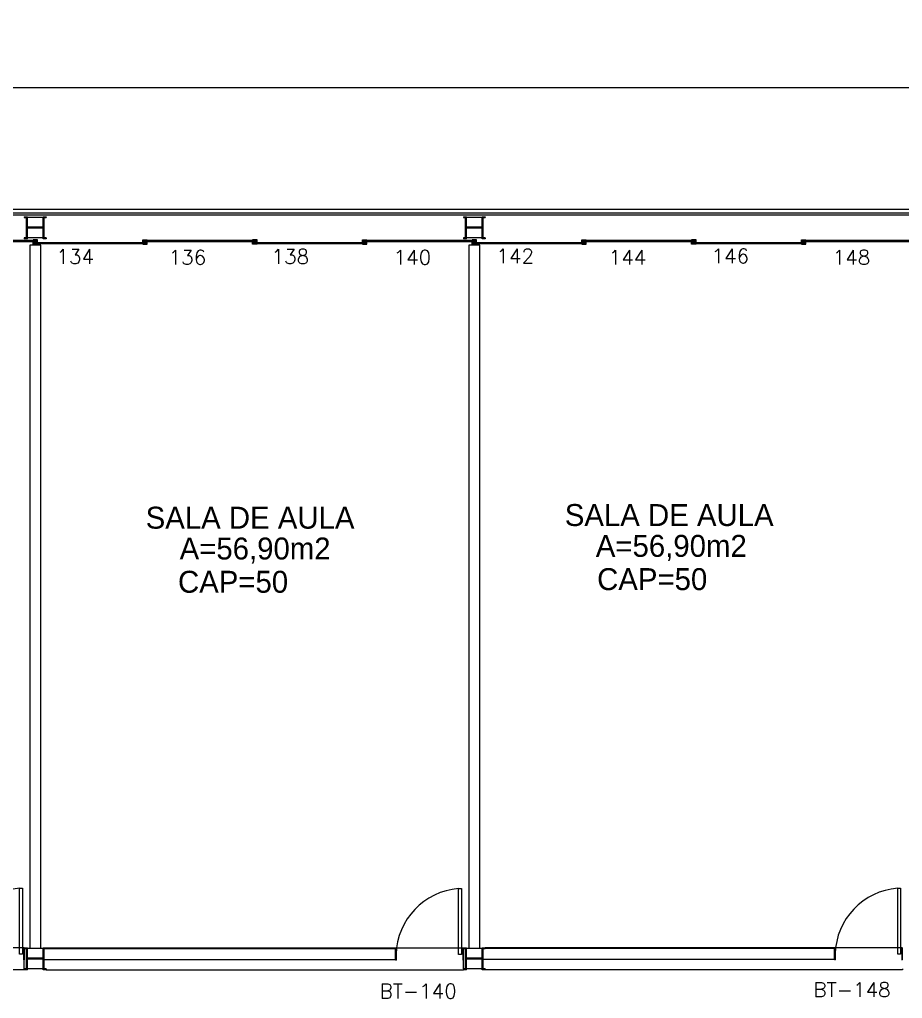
# Model space of a CAD drawing. Extents: x 940 to 1060, y 76 to 105.
# Drawn here: x 1038.76 to 1050.82, y 92 to 105.38 of the extents above; entities that cross this region are included whole.
import ezdxf
from ezdxf.enums import TextEntityAlignment as Align

# ---------------------------------------------------------------- set-up
doc = ezdxf.new("R2010")
doc.units = 0
doc.header["$LTSCALE"] = 0.5
doc.header["$MEASUREMENT"] = 0
doc.header["$PDMODE"] = 34
doc.header["$PDSIZE"] = 0.1
doc.layers.get('0').update_dxf_attribs({"linetype": 'CONTINUOUS'})
doc.layers.get('DEFPOINTS').update_dxf_attribs({"linetype": 'CONTINUOUS'})
for name, color, linetype in [('1', 1, 'CONTINUOUS'), ('ALVENARIA', 2, 'CONTINUOUS'), ('ENDEREÇO', 2, 'CONTINUOUS'), ('ESQUADRIAS', 1, 'CONTINUOUS'), ('ESTRUTURAS', 2, 'CONTINUOUS'), ('NMOD', 2, 'CONTINUOUS'), ('PORTA', 2, 'CONTINUOUS'), ('TEXTO', 2, 'CONTINUOUS'), ('TEXTO-CENTRO-CUSTO', 2, 'CONTINUOUS'), ('ÁREA', 2, 'CONTINUOUS')]:
    doc.layers.add(name, color=color, linetype=linetype)
doc.styles.add('FONTE', font='FONTE.shx', dxfattribs={"height": 0.4})
doc.styles.add('ROMANS', font='simplex.shx', dxfattribs={"height": 0.3})
doc.styles.add('UNB-100', font='simplex.shx', dxfattribs={"height": 0.2})
doc.dimstyles.new('1', dxfattribs={"dimtxt": 0.3, "dimasz": 0.18, "dimexe": 0.5, "dimexo": 1, "dimgap": 0.08, "dimtad": 1, "dimdec": 4, "dimzin": 12, "dimdsep": 46, "dimtxsty": 'ROMANS', "dimblk1": 'NONE', "dimblk2": 'NONE', "dimsah": 1, "dimcen": 0, "dimclrd": 2, "dimclre": 2, "dimclrt": 2, "dimadec": 0, "dimazin": 0, "dimtfac": 1, "dimtdec": 4, "dimtofl": 0, "dimtmove": 2, "dimatfit": 3, "dimldrblk": 'NONE', "dimfxl": 0, "dimtolj": 1, "dimtzin": 4, "dimarcsym": 0})

# ---------------------------------------------------------------- blocks, each defined once
blk = doc.blocks.new('*D25')
at = {"layer": 'DEFPOINTS', "color": 0}
for p in [(1050.97, 104.457), (1002.97, 102.545), (1050.97, 102.54)]:
    blk.add_point(p, dxfattribs=at)
at = {"layer": 'TEXTO-CENTRO-CUSTO', "color": 2, "lineweight": -2}
for p, q in [((1002.97, 103.545), (1002.97, 104.557)), ((1050.97, 103.54), (1050.97, 104.557)), ((1002.97, 104.457), (1050.97, 104.457))]:
    blk.add_line(p, q, dxfattribs=at)
at = {"layer": 'TEXTO-CENTRO-CUSTO', "color": 2, "insert": (1026.97, 104.687), "char_height": 0.3, "attachment_point": 5, "style": 'ROMANS'}
blk.add_mtext('\\A1;Salas de Aula', dxfattribs=at)
blk = doc.blocks.new('_NONE')
at = {"color": 0, "linetype": 'ByBlock'}
blk.add_circle((0, 0), 0.25, dxfattribs=at)

msp = doc.modelspace()

# ---------------------------------------------------------------- linework, layer by layer
at = {"layer": '1', "color": 1}
for p, q in [((939.82083, 102.79302), (1060.12025, 102.79302)), ((977.47134, 102.74302), (1060.12083, 102.74302)), ((977.47134, 102.71302), (1060.12083, 102.71302)), ((1038.82025, 92.69338), (1033.12025, 92.69338)), ((1039.12025, 92.69337), (1044.82025, 92.69337)), ((1050.82025, 92.69337), (1045.12025, 92.69337)), ((1038.82025, 92.39338), (1033.12025, 92.39338)), ((1039.12025, 92.39337), (1044.82025, 92.39337)), ((1050.82025, 92.39337), (1045.12025, 92.39337))]:
    msp.add_line(p, q, dxfattribs=at)
at = {"layer": 'ALVENARIA'}
for p, q in [((1038.89525, 102.29854), (1038.89525, 92.68138)), ((1039.04525, 102.29854), (1038.89525, 102.29854)), ((1039.04525, 92.68138), (1039.04525, 102.29854)), ((1044.89525, 102.29854), (1044.89525, 92.68137)), ((1045.04525, 102.29854), (1044.89525, 102.29854)), ((1045.04525, 92.68137), (1045.04525, 102.29854)), ((1039.09025, 92.68138), (1043.89244, 92.68138)), ((1043.89244, 92.53138), (1043.89244, 92.68138)), ((1049.89244, 92.68137), (1045.09025, 92.68137)), ((1049.89244, 92.53137), (1049.89244, 92.68137)), ((1039.09025, 92.53138), (1043.89244, 92.53138)), ((1049.89244, 92.53137), (1045.09025, 92.53137))]:
    msp.add_line(p, q, dxfattribs=at)
at = {"layer": 'ESQUADRIAS'}
for p, q in [((1037.44725, 102.36701), (1038.99325, 102.36701)), ((1037.44725, 102.35101), (1038.99325, 102.35101)), ((1039.00025, 102.37401), (1038.94025, 102.37401)), ((1038.94025, 102.34401), (1039.00025, 102.34401)), ((1038.94025, 102.31401), (1038.94025, 102.34401)), ((1039.00025, 102.31401), (1038.94025, 102.31401)), ((1038.94725, 102.33701), (1040.49325, 102.33701)), ((1038.94725, 102.33701), (1038.94725, 102.32101)), ((1038.94725, 102.32101), (1040.49325, 102.32101)), ((1038.99325, 102.35101), (1038.99325, 102.36701)), ((1038.99325, 102.35101), (1038.99325, 102.36701)), ((1039.00025, 102.34401), (1039.00025, 102.37401)), ((1040.44025, 102.37401), (1040.50025, 102.37401)), ((1040.44025, 102.34401), (1040.44025, 102.37401)), ((1040.50025, 102.34401), (1040.44025, 102.34401)), ((1040.44025, 102.31401), (1040.50025, 102.31401)), ((1040.44725, 102.36701), (1041.99325, 102.36701)), ((1040.44725, 102.35101), (1040.44725, 102.36701)), ((1040.44725, 102.35101), (1041.99325, 102.35101)), ((1040.49325, 102.33701), (1040.49325, 102.32101)), ((1040.50025, 102.31401), (1040.50025, 102.34401)), ((1042.00025, 102.37401), (1041.94025, 102.37401)), ((1041.94025, 102.34401), (1042.00025, 102.34401)), ((1041.94025, 102.31401), (1041.94025, 102.34401)), ((1042.00025, 102.31401), (1041.94025, 102.31401)), ((1041.94725, 102.33701), (1043.49325, 102.33701)), ((1041.94725, 102.32101), (1043.49325, 102.32101)), ((1041.99325, 102.35101), (1041.99325, 102.36701)), ((1042.00025, 102.34401), (1042.00025, 102.37401)), ((1043.44025, 102.37401), (1043.50025, 102.37401)), ((1043.44025, 102.34401), (1043.44025, 102.37401)), ((1043.50025, 102.34401), (1043.44025, 102.34401)), ((1043.44025, 102.31401), (1043.50025, 102.31401)), ((1043.44725, 102.36701), (1044.99325, 102.36701)), ((1043.44725, 102.35101), (1043.44725, 102.36701)), ((1043.44725, 102.35101), (1044.99325, 102.35101)), ((1043.49325, 102.33701), (1043.49325, 102.32101)), ((1043.50025, 102.31401), (1043.50025, 102.34401)), ((1045.00025, 102.37401), (1044.94025, 102.37401)), ((1044.94025, 102.34401), (1045.00025, 102.34401)), ((1044.94025, 102.31401), (1044.94025, 102.34401)), ((1045.00025, 102.31401), (1044.94025, 102.31401)), ((1044.94725, 102.33701), (1046.49325, 102.33701)), ((1044.94725, 102.33701), (1044.94725, 102.32101)), ((1044.94725, 102.32101), (1046.49325, 102.32101)), ((1044.99325, 102.35101), (1044.99325, 102.36701)), ((1045.00025, 102.34401), (1045.00025, 102.37401)), ((1046.44025, 102.37401), (1046.50025, 102.37401)), ((1046.44025, 102.34401), (1046.44025, 102.37401)), ((1046.50025, 102.34401), (1046.44025, 102.34401)), ((1046.44025, 102.31401), (1046.50025, 102.31401)), ((1046.44725, 102.35101), (1046.44725, 102.36701)), ((1046.44725, 102.36701), (1047.99325, 102.36701)), ((1046.44725, 102.35101), (1047.99325, 102.35101)), ((1046.49325, 102.33701), (1046.49325, 102.32101)), ((1046.50025, 102.31401), (1046.50025, 102.34401)), ((1048.00025, 102.37401), (1047.94025, 102.37401)), ((1047.94025, 102.34401), (1048.00025, 102.34401)), ((1047.94025, 102.31401), (1047.94025, 102.34401)), ((1048.00025, 102.31401), (1047.94025, 102.31401)), ((1047.94725, 102.33701), (1049.49325, 102.33701)), ((1047.94725, 102.33701), (1047.94725, 102.32101)), ((1047.94725, 102.32101), (1049.49325, 102.32101)), ((1047.99325, 102.35101), (1047.99325, 102.36701)), ((1048.00025, 102.34401), (1048.00025, 102.37401)), ((1049.44025, 102.37401), (1049.50025, 102.37401)), ((1049.44025, 102.34401), (1049.44025, 102.37401)), ((1049.50025, 102.34401), (1049.44025, 102.34401)), ((1049.44025, 102.31401), (1049.50025, 102.31401)), ((1049.44725, 102.36701), (1050.99325, 102.36701)), ((1049.44725, 102.35101), (1049.44725, 102.36701)), ((1049.44725, 102.35101), (1050.99325, 102.35101)), ((1049.49325, 102.33701), (1049.49325, 102.32101)), ((1049.50025, 102.31401), (1049.50025, 102.34401))]:
    msp.add_line(p, q, dxfattribs=at)
at = {"layer": 'ESTRUTURAS'}
for p, q in [((1038.82025, 102.68868), (1038.82025, 102.67668)), ((1038.82025, 102.68868), (1038.86225, 102.68868)), ((1038.82025, 102.67668), (1038.85025, 102.67668)), ((1038.85025, 102.40068), (1038.85025, 102.67668)), ((1038.86225, 102.38868), (1038.86225, 102.68868)), ((1039.07825, 102.67668), (1038.86225, 102.67668)), ((1039.07825, 102.38868), (1039.07825, 102.68868)), ((1039.07825, 102.68868), (1039.12025, 102.68868)), ((1039.09025, 102.40068), (1039.09025, 102.67668)), ((1039.09025, 102.67668), (1039.12025, 102.67668)), ((1039.12025, 102.68868), (1039.12025, 102.67668)), ((1044.82025, 102.68868), (1044.82025, 102.67668)), ((1044.82025, 102.68868), (1044.86225, 102.68868)), ((1044.82025, 102.67668), (1044.85025, 102.67668)), ((1044.85025, 102.40068), (1044.85025, 102.67668)), ((1044.86225, 102.38868), (1044.86225, 102.68868)), ((1045.07825, 102.67668), (1044.86225, 102.67668)), ((1045.07825, 102.38868), (1045.07825, 102.68868)), ((1045.07825, 102.68868), (1045.12025, 102.68868)), ((1045.09025, 102.40068), (1045.09025, 102.67668)), ((1045.09025, 102.67668), (1045.12025, 102.67668)), ((1045.12025, 102.68868), (1045.12025, 102.67668)), ((1039.07825, 102.54468), (1038.86225, 102.54468)), ((1039.07825, 102.53268), (1038.86225, 102.53268)), ((1045.07825, 102.54468), (1044.86225, 102.54468)), ((1045.07825, 102.53268), (1044.86225, 102.53268)), ((1038.82025, 102.40068), (1038.82025, 102.38868)), ((1038.85025, 102.40068), (1038.82025, 102.40068)), ((1039.07825, 102.40068), (1038.86225, 102.40068)), ((1039.12025, 102.40068), (1039.09025, 102.40068)), ((1039.12025, 102.40068), (1039.12025, 102.38868)), ((1044.82025, 102.40068), (1044.82025, 102.38868)), ((1044.85025, 102.40068), (1044.82025, 102.40068)), ((1045.07825, 102.40068), (1044.86225, 102.40068)), ((1045.12025, 102.40068), (1045.09025, 102.40068)), ((1045.12025, 102.40068), (1045.12025, 102.38868)), ((1038.86225, 102.38868), (1038.82025, 102.38868)), ((1039.12025, 102.38868), (1039.07825, 102.38868)), ((1044.86225, 102.38868), (1044.82025, 102.38868)), ((1045.12025, 102.38868), (1045.07825, 102.38868)), ((1038.82025, 92.69338), (1038.86225, 92.69338)), ((1038.82025, 92.69338), (1038.82025, 92.68138)), ((1038.82025, 92.40538), (1038.82025, 92.68138)), ((1038.82025, 92.68138), (1038.85025, 92.68138)), ((1038.85025, 92.40538), (1038.85025, 92.68138)), ((1038.86225, 92.39338), (1038.86225, 92.69338)), ((1039.07825, 92.68138), (1038.86225, 92.68138)), ((1039.07825, 92.39338), (1039.07825, 92.69338)), ((1039.07825, 92.69338), (1039.12025, 92.69338)), ((1039.09025, 92.40538), (1039.09025, 92.68138)), ((1039.09025, 92.68138), (1039.12025, 92.68138)), ((1039.12025, 92.69338), (1039.12025, 92.68138)), ((1044.82025, 92.69337), (1044.86225, 92.69337)), ((1044.82025, 92.69337), (1044.82025, 92.68137)), ((1044.82025, 92.40537), (1044.82025, 92.68137)), ((1044.82025, 92.68137), (1044.85025, 92.68137)), ((1044.85025, 92.40537), (1044.85025, 92.68137)), ((1044.86225, 92.39337), (1044.86225, 92.69337)), ((1045.07825, 92.68137), (1044.86225, 92.68137)), ((1045.07825, 92.39337), (1045.07825, 92.69337)), ((1045.07825, 92.69337), (1045.12025, 92.69337)), ((1045.07825, 92.69337), (1045.12025, 92.69337)), ((1045.09025, 92.40537), (1045.09025, 92.68137)), ((1045.09025, 92.68137), (1045.12025, 92.68137)), ((1045.12025, 92.69337), (1045.12025, 92.68137)), ((1045.12025, 92.69337), (1045.12025, 92.68137)), ((1039.07825, 92.54938), (1038.86225, 92.54938)), ((1039.07825, 92.53738), (1038.86225, 92.53738)), ((1045.07825, 92.54937), (1044.86225, 92.54937)), ((1045.07825, 92.53737), (1044.86225, 92.53737)), ((1038.82025, 92.40538), (1038.82025, 92.39338)), ((1038.85025, 92.40538), (1038.82025, 92.40538)), ((1038.86225, 92.39338), (1038.82025, 92.39338)), ((1039.07825, 92.40538), (1038.86225, 92.40538)), ((1039.12025, 92.39338), (1039.07825, 92.39338)), ((1039.12025, 92.40538), (1039.09025, 92.40538)), ((1039.12025, 92.40538), (1039.12025, 92.39338)), ((1044.82025, 92.40537), (1044.82025, 92.39337)), ((1044.85025, 92.40537), (1044.82025, 92.40537)), ((1044.86225, 92.39337), (1044.82025, 92.39337)), ((1045.07825, 92.40537), (1044.86225, 92.40537)), ((1045.12025, 92.39337), (1045.07825, 92.39337)), ((1045.12025, 92.40537), (1045.09025, 92.40537)), ((1045.12025, 92.40537), (1045.12025, 92.39337)), ((1050.82025, 92.40537), (1050.82025, 92.39337))]:
    msp.add_line(p, q, dxfattribs=at)
at = {"layer": 'PORTA'}
for p, q in [((1038.75578, 93.50697), (1038.79578, 93.50697)), ((1038.75578, 92.60697), (1038.75578, 93.50697)), ((1038.79578, 93.50697), (1038.79578, 92.60697)), ((1044.75578, 93.5022), (1044.79578, 93.5022)), ((1044.75578, 92.6022), (1044.75578, 93.5022)), ((1044.79578, 93.5022), (1044.79578, 92.6022)), ((1050.75578, 93.50695), (1050.79578, 93.50695)), ((1050.75578, 92.60695), (1050.75578, 93.50695)), ((1050.79578, 93.50695), (1050.79578, 92.60695)), ((1038.81131, 92.68739), (1038.81131, 92.52739)), ((1038.81131, 92.68739), (1038.81631, 92.68739)), ((1038.81631, 92.68739), (1038.81631, 92.52739)), ((1043.89642, 92.68262), (1043.89642, 92.52262)), ((1043.89642, 92.68262), (1043.90142, 92.68262)), ((1043.90142, 92.68262), (1043.90142, 92.52262)), ((1044.81131, 92.68262), (1044.81131, 92.52262)), ((1044.81131, 92.68262), (1044.81631, 92.68262)), ((1044.81631, 92.68262), (1044.81631, 92.52262)), ((1049.89642, 92.68738), (1049.89642, 92.52738)), ((1049.89642, 92.68738), (1049.90142, 92.68738)), ((1049.90142, 92.68738), (1049.90142, 92.52738)), ((1050.81131, 92.68738), (1050.81131, 92.52738)), ((1050.81131, 92.68738), (1050.81631, 92.68738)), ((1050.81631, 92.68738), (1050.81631, 92.52738)), ((1038.79578, 92.60697), (1038.75578, 92.60697)), ((1038.81131, 92.52739), (1038.81631, 92.52739)), ((1043.89642, 92.52262), (1043.90142, 92.52262)), ((1044.79578, 92.6022), (1044.75578, 92.6022)), ((1044.81131, 92.52262), (1044.81631, 92.52262)), ((1049.89642, 92.52738), (1049.90142, 92.52738)), ((1050.79578, 92.60695), (1050.75578, 92.60695)), ((1050.81131, 92.52738), (1050.81631, 92.52738))]:
    msp.add_line(p, q, dxfattribs=at)
at = {"layer": 'PORTA', "color": 1}
for centre in [(1038.82524, 92.5855), (1044.82524, 92.58073), (1050.82524, 92.58548)]:
    msp.add_arc(centre, 0.92408, 94.310497, 178.642288, dxfattribs=at)

# ---------------------------------------------------------------- texts
at = {"layer": 'ENDEREÇO', "style": 'UNB-100'}
for s, p in [('BT-148', (1050.65885, 92.02019)), ('BT-140', (1044.73048, 92.00038))]:
    msp.add_text(s, height=0.2, dxfattribs=at).set_placement(p, align=Align.RIGHT)
at = {"layer": 'NMOD', "style": 'UNB-100'}
for s, p in [('134', (1039.77263, 102.04416)), ('136', (1041.30638, 102.03372)), ('138', (1042.71231, 102.04416)), ('140', (1044.38049, 102.03372)), ('142', (1045.78643, 102.05194)), ('144', (1047.32017, 102.03372)), ('146', (1048.72611, 102.05194)), ('148', (1050.38049, 102.03372))]:
    msp.add_text(s, height=0.2, dxfattribs=at).set_placement(p, align=Align.RIGHT)
at = {"layer": 'TEXTO', "style": 'FONTE'}
for s, p in [('SALA DE AULA', (1043.33278, 98.42372)), ('SALA DE AULA', (1049.06042, 98.45989)), ('CAP=50', (1042.42589, 97.54738)), ('CAP=50', (1048.15353, 97.58355))]:
    msp.add_text(s, height=0.3, dxfattribs=at).set_placement(p, align=Align.RIGHT)
at = {"layer": 'ÁREA', "style": 'FONTE'}
for p in [(1043.00591, 98.00228), (1048.69328, 98.03845)]:
    msp.add_text('A=56,90m2', height=0.3, dxfattribs=at).set_placement(p, align=Align.RIGHT)

# ---------------------------------------------------------------- dimensions: what is measured, and where the dimension line sits
at = {"layer": 'TEXTO-CENTRO-CUSTO'}
dim = msp.add_linear_dim(base=(1050.97025, 104.45683), p1=(1002.97025, 102.54468), p2=(1050.97025, 102.54034), text='Salas de Aula', dimstyle='1', override={"dimasz": 0.04, "dimexe": 0.1}, dxfattribs=at)
dim.commit()
dim.dimension.update_dxf_attribs({"geometry": '*D25', "text_midpoint": (1026.97025, 104.68683)})

doc.saveas('drawing.dxf')
